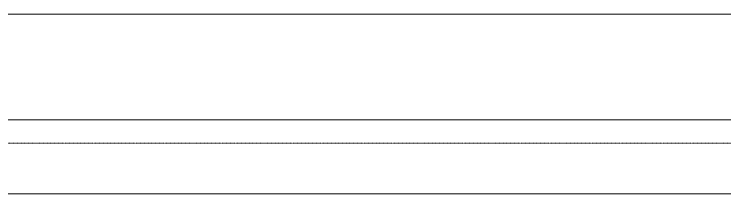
# Model space of a CAD drawing. Header units: inches. Extents: x -4830 to -242, y 9551 to 12925.
# Drawn here: x -3063.5 to -2660.7, y 12823.2 to 12925.2 of the extents above; entities that cross this region are included whole.
import ezdxf

# ---------------------------------------------------------------- set-up
doc = ezdxf.new("R2010")
doc.units = ezdxf.units.IN
doc.header["$MEASUREMENT"] = 0
doc.linetypes.add('Aligning Line 1_8_', pattern=[0.25, 0.125, -0.125])
for name, color, linetype, lineweight in [('0-1', 7, 'Continuous', 5), ('C-TOPO', 7, 'Continuous', 9), ('G-ANNO-SYMB-1', 147, 'Aligning Line 1_8_', 9)]:
    doc.layers.add(name, color=color, linetype=linetype, lineweight=lineweight)

# ---------------------------------------------------------------- blocks, each defined once
blk = doc.blocks.new('CTR - 2nd Phase_rvt-1-FLOOR PLAN - 2ND FLOOR')
at = {"layer": 'G-ANNO-SYMB-1'}
blk.add_line((-334.47, 12851.89), (-4829.88, 12851.89), dxfattribs=at)
blk = doc.blocks.new('CTR  - Topography_rvt-1-FLOOR PLAN - 2ND FLOOR')
at = {"layer": 'C-TOPO'}
for p, q in [((-3548.98, 12925.23), (-2985.35, 12925.23)), ((-2985.35, 12925.23), (-3548.98, 12925.23)), ((-2985.35, 12925.23), (-2949.21, 12925.23)), ((-2949.21, 12925.23), (-2985.35, 12925.23)), ((-2949.21, 12925.23), (-1893.39, 12925.23)), ((-1893.39, 12925.23), (-2949.21, 12925.23)), ((-3022.79, 12865.23), (-3609.78, 12865.23)), ((-3609.78, 12865.23), (-3022.79, 12865.23)), ((-3001.06, 12865.23), (-3022.79, 12865.23)), ((-3022.79, 12865.23), (-3001.06, 12865.23)), ((-1898.72, 12865.23), (-3001.06, 12865.23)), ((-3001.06, 12865.23), (-1898.72, 12865.23)), ((-3420.54, 12823.2), (-3049, 12823.2)), ((-3049, 12823.2), (-3420.54, 12823.2)), ((-3049, 12823.2), (-3037.37, 12823.2)), ((-3037.37, 12823.2), (-3049, 12823.2)), ((-3037.37, 12823.2), (-1902.45, 12823.2)), ((-1902.45, 12823.2), (-3037.37, 12823.2))]:
    blk.add_line(p, q, dxfattribs=at)

msp = doc.modelspace()

# ---------------------------------------------------------------- block references
at = {"layer": '0-1'}
for name in ['CTR  - Topography_rvt-1-FLOOR PLAN - 2ND FLOOR', 'CTR - 2nd Phase_rvt-1-FLOOR PLAN - 2ND FLOOR']:
    msp.add_blockref(name, (0, 0), dxfattribs=at)

doc.saveas('drawing.dxf')
